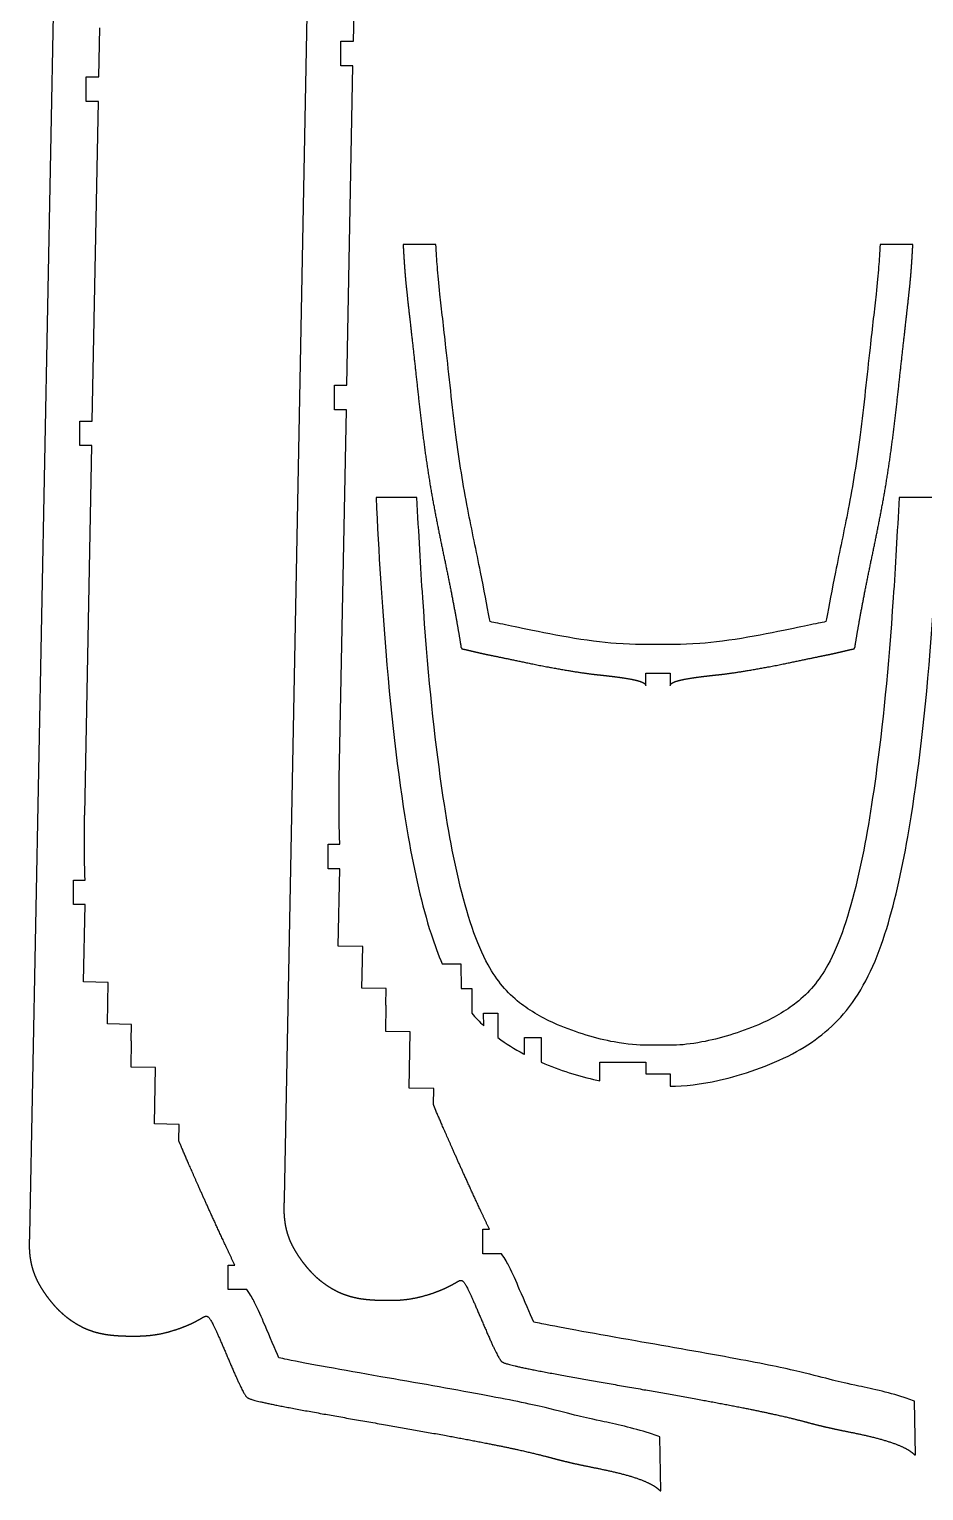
# Model space of a CAD drawing. Header units: millimetres. Extents: x -257 to -2, y -273 to -2.
# Drawn here: x -256.8 to -147.5, y -273 to -94.6 of the extents above; entities that cross this region are included whole.
import ezdxf

# ---------------------------------------------------------------- set-up
doc = ezdxf.new("R2010")
doc.units = ezdxf.units.MM
doc.layers.get('0').update_dxf_attribs({"linetype": 'CONTINUOUS'})

msp = doc.modelspace()

# ---------------------------------------------------------------- linework, layer by layer
for p, q in [((-222.1, -53.39), (-225.63, -237.36)), ((-253.19, -57.76), (-256.73, -241.72)), ((-217.18, -96.03), (-217.06, -90.01)), ((-248.27, -100.4), (-248.16, -94.38)), ((-218.71, -96.03), (-217.18, -96.03)), ((-218.71, -99.03), (-218.71, -96.03)), ((-217.24, -99.03), (-218.71, -99.03)), ((-217.99, -138.03), (-217.24, -99.03)), ((-249.8, -100.4), (-248.27, -100.4)), ((-249.8, -103.4), (-249.8, -100.4)), ((-248.33, -103.4), (-249.8, -103.4)), ((-249.08, -142.39), (-248.33, -103.4)), ((-207.11, -120.85), (-211.12, -120.85)), ((-148.88, -120.85), (-152.89, -120.85)), ((-219.51, -138.03), (-217.99, -138.03)), ((-219.51, -141.03), (-219.51, -138.03)), ((-250.61, -142.39), (-249.08, -142.39)), ((-250.61, -145.39), (-250.61, -142.39)), ((-218.04, -141.03), (-219.51, -141.03)), ((-218.91, -186.06), (-218.04, -141.03)), ((-249.14, -145.39), (-250.61, -145.39)), ((-250, -190.42), (-249.14, -145.39)), ((-209.43, -151.71), (-214.43, -151.71)), ((-145.57, -151.71), (-150.57, -151.71)), ((-181.5, -173.17), (-178.5, -173.17)), ((-181.5, -174.67), (-181.5, -173.17)), ((-178.5, -173.17), (-178.5, -174.67)), ((-220.29, -197.05), (-220.29, -194.05)), ((-220.29, -194.05), (-218.85, -194.05)), ((-218.86, -197.05), (-220.29, -197.05)), ((-219.04, -206.48), (-218.86, -197.05)), ((-251.38, -201.41), (-251.38, -198.41)), ((-251.38, -198.41), (-249.95, -198.41)), ((-249.95, -201.41), (-251.38, -201.41)), ((-250.13, -210.85), (-249.95, -201.41)), ((-216.04, -206.54), (-219.04, -206.48)), ((-216.14, -211.62), (-216.04, -206.54)), ((-206.34, -208.65), (-204.06, -208.65)), ((-204.06, -208.65), (-204.05, -211.65)), ((-247.14, -210.91), (-250.13, -210.85)), ((-247.23, -215.98), (-247.14, -210.91)), ((-213.18, -211.67), (-216.14, -211.62)), ((-213.22, -213.67), (-213.18, -211.67)), ((-204.05, -211.65), (-202.74, -211.65)), ((-202.74, -211.65), (-202.74, -214.65)), ((-213.24, -216.88), (-213.18, -213.72)), ((-201.28, -216.2), (-201.29, -214.65)), ((-201.29, -214.65), (-199.54, -214.65)), ((-199.54, -214.65), (-199.54, -217.65)), ((-244.27, -216.04), (-247.23, -215.98)), ((-244.31, -218.04), (-244.27, -216.04)), ((-210.24, -216.94), (-213.24, -216.88)), ((-210.37, -223.8), (-210.24, -216.94)), ((-244.33, -221.25), (-244.27, -218.08)), ((-196.3, -217.65), (-194.25, -217.65)), ((-196.3, -219.68), (-196.3, -217.65)), ((-194.25, -217.65), (-194.25, -220.65)), ((-178.66, -218.57), (-181.34, -218.57)), ((-187.1, -222.93), (-187.11, -220.65)), ((-187.11, -220.65), (-181.5, -220.65)), ((-181.5, -220.65), (-181.5, -222.08)), ((-241.34, -221.3), (-244.33, -221.25)), ((-241.47, -228.17), (-241.34, -221.3)), ((-181.5, -222.08), (-178.5, -222.08)), ((-178.5, -222.08), (-178.5, -223.58)), ((-207.37, -223.86), (-210.37, -223.8)), ((-207.41, -225.86), (-207.37, -223.86)), ((-238.47, -228.23), (-241.47, -228.17)), ((-238.51, -230.23), (-238.47, -228.23)), ((-201.37, -244.04), (-201.37, -241.04)), ((-201.37, -241.04), (-200.58, -241.04)), ((-199.12, -244.04), (-201.37, -244.04)), ((-232.47, -245.4), (-231.68, -245.4)), ((-232.47, -248.4), (-232.47, -245.4)), ((-230.22, -248.4), (-232.47, -248.4)), ((-148.57, -268.58), (-148.69, -262.02)), ((-179.66, -272.95), (-179.78, -266.39))]:
    msp.add_line(p, q)
for points, degree, knots in [([(-211.12, -120.85), (-211.11, -121.06), (-211.08, -121.49), (-211.05, -122.09), (-211, -122.84), (-210.94, -123.74), (-210.87, -124.65), (-210.78, -125.63), (-210.66, -126.73), (-210.53, -127.96), (-210.37, -129.34), (-210.2, -130.86), (-210.02, -132.5), (-209.82, -134.25), (-209.62, -136.07), (-209.42, -137.94), (-209.21, -139.85), (-208.99, -141.78), (-208.76, -143.71), (-208.51, -145.62), (-208.25, -147.51), (-207.96, -149.37), (-207.66, -151.19), (-207.33, -152.98), (-206.99, -154.75), (-206.64, -156.5), (-206.28, -158.24), (-205.92, -159.96), (-205.57, -161.66), (-205.24, -163.32), (-204.93, -164.92), (-204.66, -166.4), (-204.43, -167.7), (-204.24, -168.78), (-204.13, -169.52), (-204.02, -170.03), (-204.11, -169.96), (-203.89, -170.22), (-204.07, -170.18), (-203.61, -170.24), (-202.78, -170.46), (-201.96, -170.65), (-201.2, -170.82), (-200.46, -170.97), (-199.58, -171.15), (-198.45, -171.38), (-197.06, -171.68), (-195.41, -172.02), (-193.56, -172.39), (-191.59, -172.75), (-189.92, -173.02), (-188.68, -173.2), (-187.86, -173.3), (-187.43, -173.35), (-187.37, -173.35)], 5, [-1, -1, -1, -1, -1, -1, -0.9818182, -0.9636364, -0.9454545, -0.9272727, -0.9090909, -0.8909091, -0.8727273, -0.8545455, -0.8363636, -0.8181818, -0.8, -0.7818182, -0.7636364, -0.7454545, -0.7272727, -0.7090909, -0.6909091, -0.6727273, -0.6545455, -0.6363636, -0.6181818, -0.6, -0.5818182, -0.5636364, -0.5454545, -0.5272727, -0.5090909, -0.4909091, -0.4727273, -0.4545455, -0.4363636, -0.4181818, -0.4, -0.3818182, -0.3636364, -0.3454545, -0.3272727, -0.3090909, -0.2909091, -0.2727273, -0.2545455, -0.2363636, -0.2181818, -0.2, -0.1818182, -0.1636364, -0.1454545, -0.1272727, -0.1090909, -0.1060896, -0.1060896, -0.1060896, -0.1060896, -0.1060896, -0.1060896]), ([(-200.51, -166.87), (-200.53, -166.77), (-200.55, -166.66), (-200.57, -166.54), (-200.85, -164.98), (-201.24, -162.92), (-201.66, -160.84), (-202.18, -158.3), (-202.73, -155.72), (-203.23, -153.14), (-203.79, -150.23), (-204.27, -147.24), (-204.67, -144.09), (-205.13, -140.54), (-205.52, -136.8), (-205.89, -133.45), (-206.17, -130.92), (-206.43, -128.66), (-206.62, -126.92), (-206.77, -125.56), (-206.87, -124.53), (-206.94, -123.56), (-207.01, -122.72), (-207.06, -121.87), (-207.11, -120.85)], 3, [0.4557557, 0.4557557, 0.4557557, 0.4557557, 0.4605856, 0.4605856, 0.4605856, 0.5274592, 0.5274592, 0.5274592, 0.6088124, 0.6088124, 0.6088124, 0.7005989, 0.7005989, 0.7005989, 0.8038634, 0.8038634, 0.8038634, 0.8819787, 0.8819787, 0.8819787, 0.9429006, 0.9429006, 0.9429006, 0.9963159, 0.9963159, 0.9963159, 0.9963159]), ([(-172.63, -173.35), (-172.57, -173.35), (-172.14, -173.3), (-171.32, -173.2), (-170.08, -173.02), (-168.41, -172.75), (-166.44, -172.39), (-164.59, -172.02), (-162.94, -171.68), (-161.55, -171.38), (-160.42, -171.15), (-159.54, -170.97), (-158.8, -170.82), (-158.04, -170.65), (-157.22, -170.46), (-156.39, -170.24), (-155.93, -170.18), (-156.11, -170.22), (-155.89, -169.96), (-155.98, -170.03), (-155.87, -169.52), (-155.76, -168.78), (-155.57, -167.7), (-155.34, -166.4), (-155.07, -164.92), (-154.76, -163.32), (-154.43, -161.66), (-154.08, -159.96), (-153.72, -158.24), (-153.36, -156.5), (-153.01, -154.75), (-152.67, -152.98), (-152.34, -151.19), (-152.04, -149.37), (-151.75, -147.51), (-151.49, -145.62), (-151.24, -143.71), (-151.01, -141.78), (-150.79, -139.85), (-150.58, -137.94), (-150.38, -136.07), (-150.18, -134.25), (-149.98, -132.5), (-149.8, -130.86), (-149.63, -129.34), (-149.47, -127.96), (-149.34, -126.73), (-149.22, -125.63), (-149.13, -124.65), (-149.06, -123.74), (-149, -122.84), (-148.95, -122.09), (-148.92, -121.49), (-148.89, -121.06), (-148.88, -120.85)], 5, [0.1060896, 0.1060896, 0.1060896, 0.1060896, 0.1060896, 0.1060896, 0.1090909, 0.1272727, 0.1454545, 0.1636364, 0.1818182, 0.2, 0.2181818, 0.2363636, 0.2545455, 0.2727273, 0.2909091, 0.3090909, 0.3272727, 0.3454545, 0.3636364, 0.3818182, 0.4, 0.4181818, 0.4363636, 0.4545455, 0.4727273, 0.4909091, 0.5090909, 0.5272727, 0.5454545, 0.5636364, 0.5818182, 0.6, 0.6181818, 0.6363636, 0.6545455, 0.6727273, 0.6909091, 0.7090909, 0.7272727, 0.7454545, 0.7636364, 0.7818182, 0.8, 0.8181818, 0.8363636, 0.8545455, 0.8727273, 0.8909091, 0.9090909, 0.9272727, 0.9454545, 0.9636364, 0.9818182, 1, 1, 1, 1, 1, 1]), ([(-152.89, -120.85), (-152.94, -121.87), (-152.99, -122.72), (-153.06, -123.56), (-153.13, -124.53), (-153.23, -125.56), (-153.38, -126.92), (-153.57, -128.66), (-153.83, -130.92), (-154.11, -133.45), (-154.48, -136.8), (-154.87, -140.54), (-155.33, -144.09), (-155.73, -147.24), (-156.21, -150.23), (-156.77, -153.14), (-157.27, -155.72), (-157.82, -158.3), (-158.34, -160.84), (-158.76, -162.92), (-159.15, -164.98), (-159.43, -166.54), (-159.45, -166.66), (-159.47, -166.77), (-159.49, -166.87)], 3, [-0.9963159, -0.9963159, -0.9963159, -0.9963159, -0.9429006, -0.9429006, -0.9429006, -0.8819787, -0.8819787, -0.8819787, -0.8038634, -0.8038634, -0.8038634, -0.7005989, -0.7005989, -0.7005989, -0.6088124, -0.6088124, -0.6088124, -0.5274592, -0.5274592, -0.5274592, -0.4605856, -0.4605856, -0.4605856, -0.4557557, -0.4557557, -0.4557557, -0.4557557]), ([(-214.43, -151.71), (-214.09, -158.7), (-213.7, -164.92), (-213.24, -170.46), (-212.5, -179.49), (-211.62, -186.73), (-210.49, -193.15), (-209.73, -197.47), (-208.85, -201.44), (-207.71, -204.99), (-207.29, -206.28), (-206.84, -207.5), (-206.34, -208.65)], 3, [-0.810403, -0.810403, -0.810403, -0.810403, -0.7097618, -0.7097618, -0.7097618, -0.545822, -0.545822, -0.545822, -0.4356364, -0.4356364, -0.4356364, -0.3956929, -0.3956929, -0.3956929, -0.3956929]), ([(-181.34, -218.57), (-182.35, -218.6), (-183.73, -218.49), (-185.36, -218.18), (-187.49, -217.78), (-190.01, -217.04), (-192.26, -216.07), (-194.05, -215.29), (-195.62, -214.39), (-196.89, -213.39), (-198.45, -212.15), (-199.64, -210.74), (-200.74, -208.77), (-202.16, -206.19), (-203.35, -202.6), (-204.33, -198.41), (-205.21, -194.64), (-205.94, -190.45), (-206.58, -185.76), (-207.43, -179.64), (-208.13, -172.58), (-208.72, -163.97), (-208.98, -160.18), (-209.21, -156.1), (-209.43, -151.71)], 3, [0.0200099, 0.0200099, 0.0200099, 0.0200099, 0.0949424, 0.0949424, 0.0949424, 0.1924499, 0.1924499, 0.1924499, 0.2698552, 0.2698552, 0.2698552, 0.3649979, 0.3649979, 0.3649979, 0.4889552, 0.4889552, 0.4889552, 0.6003435, 0.6003435, 0.6003435, 0.7454328, 0.7454328, 0.7454328, 0.8092178, 0.8092178, 0.8092178, 0.8092178]), ([(-178.5, -223.58), (-176.79, -223.6), (-174.77, -223.35), (-172.54, -222.85), (-169.64, -222.2), (-166.41, -221.11), (-163.59, -219.62), (-160.99, -218.25), (-158.77, -216.53), (-157, -214.34), (-154.98, -211.85), (-153.48, -208.69), (-152.29, -204.99), (-151.15, -201.44), (-150.27, -197.47), (-149.51, -193.15), (-148.38, -186.73), (-147.5, -179.49), (-146.76, -170.46), (-146.3, -164.92), (-145.91, -158.7), (-145.57, -151.71)], 3, [0.0251021, 0.0251021, 0.0251021, 0.0251021, 0.1098905, 0.1098905, 0.1098905, 0.2197623, 0.2197623, 0.2197623, 0.3208732, 0.3208732, 0.3208732, 0.4356364, 0.4356364, 0.4356364, 0.545822, 0.545822, 0.545822, 0.7097618, 0.7097618, 0.7097618, 0.810403, 0.810403, 0.810403, 0.810403]), ([(-150.57, -151.71), (-150.79, -156.1), (-151.02, -160.18), (-151.28, -163.97), (-151.87, -172.58), (-152.57, -179.64), (-153.42, -185.76), (-154.06, -190.45), (-154.79, -194.64), (-155.67, -198.41), (-156.65, -202.6), (-157.84, -206.19), (-159.26, -208.77), (-160.36, -210.74), (-161.55, -212.15), (-163.11, -213.39), (-164.38, -214.39), (-165.95, -215.29), (-167.74, -216.07), (-169.99, -217.04), (-172.51, -217.78), (-174.64, -218.18), (-175.98, -218.44), (-177.15, -218.55), (-178.09, -218.57)], 3, [-0.8092178, -0.8092178, -0.8092178, -0.8092178, -0.7454328, -0.7454328, -0.7454328, -0.6003435, -0.6003435, -0.6003435, -0.4889552, -0.4889552, -0.4889552, -0.3649979, -0.3649979, -0.3649979, -0.2698552, -0.2698552, -0.2698552, -0.1924499, -0.1924499, -0.1924499, -0.0949424, -0.0949424, -0.0949424, -0.033409, -0.033409, -0.033409, -0.033409]), ([(-180, -169.65), (-180.01, -169.65), (-180.02, -169.65), (-180.03, -169.65), (-181.08, -169.66), (-182.73, -169.72), (-185.12, -169.55), (-186.8, -169.42), (-188.88, -169.15), (-190.98, -168.79), (-193.01, -168.44), (-195, -168.02), (-196.55, -167.7), (-197.83, -167.42), (-198.82, -167.22), (-199.57, -167.07), (-199.92, -167), (-200.22, -166.94), (-200.51, -166.87)], 3, [-0.0008722, -0.0008722, -0.0008722, -0.0008722, 0, 0, 0, 0.0859059, 0.0859059, 0.0859059, 0.1461868, 0.1461868, 0.1461868, 0.2045726, 0.2045726, 0.2045726, 0.2529985, 0.2529985, 0.2529985, 0.2762814, 0.2762814, 0.2762814, 0.2762814]), ([(-159.49, -166.87), (-159.78, -166.94), (-160.08, -167), (-160.43, -167.07), (-161.18, -167.22), (-162.17, -167.42), (-163.45, -167.7), (-165, -168.02), (-166.99, -168.44), (-169.02, -168.79), (-171.12, -169.15), (-173.2, -169.42), (-174.88, -169.55), (-177.27, -169.72), (-178.92, -169.66), (-179.97, -169.65), (-179.98, -169.65), (-179.99, -169.65), (-180, -169.65)], 3, [-0.2762814, -0.2762814, -0.2762814, -0.2762814, -0.2529985, -0.2529985, -0.2529985, -0.2045726, -0.2045726, -0.2045726, -0.1461868, -0.1461868, -0.1461868, -0.0859059, -0.0859059, -0.0859059, 0, 0, 0, 0.0008722, 0.0008722, 0.0008722, 0.0008722]), ([(-186.73, -173.42), (-186.65, -173.43), (-186.36, -173.46), (-185.89, -173.52), (-185.24, -173.6), (-184.47, -173.7), (-183.69, -173.82), (-183.01, -173.95), (-182.45, -174.08), (-182.02, -174.22), (-181.71, -174.36), (-181.57, -174.48), (-181.51, -174.57), (-181.5, -174.64), (-181.5, -174.67)], 5, [-0.9393247, -0.9393247, -0.9393247, -0.9393247, -0.9393247, -0.9393247, -0.9, -0.8, -0.7, -0.6, -0.5, -0.4, -0.3, -0.2, -0.1, 0, 0, 0, 0, 0, 0]), ([(-178.5, -174.67), (-178.5, -174.64), (-178.49, -174.57), (-178.43, -174.48), (-178.29, -174.36), (-177.98, -174.22), (-177.55, -174.08), (-176.99, -173.95), (-176.31, -173.82), (-175.53, -173.7), (-174.76, -173.6), (-174.11, -173.52), (-173.64, -173.46), (-173.35, -173.43), (-173.27, -173.42)], 5, [0, 0, 0, 0, 0, 0, 0.1, 0.2, 0.3, 0.4, 0.5, 0.6, 0.7, 0.8, 0.9, 0.9393247, 0.9393247, 0.9393247, 0.9393247, 0.9393247, 0.9393247]), ([(-199.54, -217.65), (-198.57, -218.38), (-197.52, -219.03), (-196.41, -219.62), (-196.37, -219.64), (-196.33, -219.66), (-196.3, -219.68)], 3, [-0.26312237, -0.26312237, -0.26312237, -0.26312237, -0.21976225, -0.21976225, -0.21976225, -0.21827351, -0.21827351, -0.21827351, -0.21827351]), ([(-194.25, -220.65), (-192.01, -221.62), (-189.64, -222.36), (-187.46, -222.85), (-187.34, -222.88), (-187.22, -222.9), (-187.1, -222.93)], 3, [-0.19250942, -0.19250942, -0.19250942, -0.19250942, -0.10989052, -0.10989052, -0.10989052, -0.10530418, -0.10530418, -0.10530418, -0.10530418]), ([(-200.58, -241.04), (-201.53, -239.03), (-203.23, -235.37), (-204.69, -232.15), (-205.92, -229.35), (-206.96, -226.94), (-207.41, -225.86)], 5, [-0.9782041, -0.9782041, -0.9782041, -0.9782041, -0.9782041, -0.9782041, -0.9, -0.827206, -0.827206, -0.827206, -0.827206, -0.827206, -0.827206]), ([(-231.68, -245.4), (-232.62, -243.39), (-234.33, -239.74), (-235.79, -236.52), (-237.02, -233.72), (-238.05, -231.31), (-238.51, -230.23)], 5, [-0.9782041, -0.9782041, -0.9782041, -0.9782041, -0.9782041, -0.9782041, -0.9, -0.827206, -0.827206, -0.827206, -0.827206, -0.827206, -0.827206]), ([(-225.63, -237.36), (-225.65, -237.54), (-225.67, -237.9), (-225.69, -238.42), (-225.68, -239.09), (-225.61, -239.88), (-225.5, -240.62), (-225.34, -241.32), (-225.13, -241.98), (-224.88, -242.6), (-224.59, -243.19), (-224.26, -243.76), (-223.91, -244.31), (-223.54, -244.84), (-223.15, -245.35), (-222.75, -245.83), (-222.33, -246.29), (-221.91, -246.72), (-221.47, -247.11), (-221.01, -247.48), (-220.53, -247.83), (-220.01, -248.16), (-219.45, -248.48), (-218.85, -248.78), (-218.2, -249.04), (-217.5, -249.26), (-216.75, -249.44), (-215.98, -249.56), (-215.21, -249.64), (-214.46, -249.68), (-213.75, -249.7), (-213.1, -249.71), (-212.5, -249.71), (-211.93, -249.7), (-211.38, -249.67), (-210.81, -249.61), (-210.2, -249.53), (-209.55, -249.41), (-208.87, -249.25), (-208.19, -249.06), (-207.51, -248.85), (-206.85, -248.6), (-206.25, -248.35), (-205.7, -248.1), (-205.22, -247.85), (-204.81, -247.63), (-204.48, -247.43), (-204.21, -247.27), (-203.97, -247.23), (-203.72, -247.42), (-203.38, -247.97), (-202.93, -248.9), (-202.38, -250.14), (-201.76, -251.6), (-201.12, -253.1), (-200.51, -254.5), (-199.98, -255.66), (-199.57, -256.48), (-199.3, -256.94), (-199.16, -257.12), (-199.09, -257.19), (-198.99, -257.27), (-198.7, -257.39), (-198.1, -257.57), (-197.11, -257.8), (-195.69, -258.1), (-193.85, -258.46), (-191.62, -258.87), (-189.07, -259.33), (-186.26, -259.82), (-183.29, -260.34), (-180.25, -260.87), (-177.24, -261.4), (-174.36, -261.92), (-171.68, -262.42), (-169.27, -262.89), (-167.18, -263.32), (-165.41, -263.7), (-163.96, -264.04), (-162.76, -264.34), (-161.74, -264.61), (-160.83, -264.85), (-159.94, -265.07), (-159, -265.29), (-157.95, -265.51), (-156.77, -265.75), (-155.47, -266.01), (-154.11, -266.31), (-152.76, -266.66), (-151.51, -267.04), (-150.44, -267.44), (-149.6, -267.85), (-149.03, -268.23), (-148.76, -268.48), (-148.64, -268.58), (-148.59, -268.59), (-148.57, -268.58), (-148.57, -268.58)], 5, [0, 0, 0, 0, 0, 0, 0.01, 0.02, 0.03, 0.04, 0.05, 0.06, 0.07, 0.08, 0.09, 0.1, 0.11, 0.12, 0.13, 0.14, 0.15, 0.16, 0.17, 0.18, 0.19, 0.2, 0.21, 0.22, 0.23, 0.24, 0.25, 0.26, 0.27, 0.28, 0.29, 0.3, 0.31, 0.32, 0.33, 0.34, 0.35, 0.36, 0.37, 0.38, 0.39, 0.4, 0.41, 0.42, 0.43, 0.44, 0.45, 0.46, 0.47, 0.48, 0.49, 0.5, 0.51, 0.52, 0.53, 0.54, 0.55, 0.56, 0.57, 0.58, 0.59, 0.6, 0.61, 0.62, 0.63, 0.64, 0.65, 0.66, 0.67, 0.68, 0.69, 0.7, 0.71, 0.72, 0.73, 0.74, 0.75, 0.76, 0.77, 0.78, 0.79, 0.8, 0.81, 0.82, 0.83, 0.84, 0.85, 0.86, 0.87, 0.88, 0.89, 0.9, 0.91, 0.92, 0.9230065, 0.9230065, 0.9230065, 0.9230065, 0.9230065, 0.9230065]), ([(-256.73, -241.72), (-256.74, -241.91), (-256.76, -242.26), (-256.78, -242.79), (-256.77, -243.46), (-256.71, -244.25), (-256.6, -244.99), (-256.43, -245.69), (-256.22, -246.35), (-255.97, -246.97), (-255.68, -247.56), (-255.36, -248.13), (-255.01, -248.68), (-254.63, -249.21), (-254.24, -249.72), (-253.84, -250.2), (-253.43, -250.66), (-253, -251.08), (-252.56, -251.48), (-252.1, -251.85), (-251.62, -252.2), (-251.1, -252.53), (-250.55, -252.85), (-249.95, -253.15), (-249.29, -253.41), (-248.59, -253.63), (-247.85, -253.8), (-247.08, -253.93), (-246.31, -254), (-245.55, -254.05), (-244.84, -254.07), (-244.19, -254.08), (-243.59, -254.08), (-243.03, -254.06), (-242.47, -254.03), (-241.9, -253.98), (-241.29, -253.89), (-240.64, -253.78), (-239.97, -253.62), (-239.28, -253.43), (-238.6, -253.21), (-237.95, -252.97), (-237.34, -252.72), (-236.79, -252.46), (-236.31, -252.22), (-235.9, -251.99), (-235.57, -251.79), (-235.3, -251.64), (-235.07, -251.6), (-234.81, -251.79), (-234.47, -252.33), (-234.02, -253.26), (-233.47, -254.51), (-232.85, -255.96), (-232.21, -257.47), (-231.6, -258.87), (-231.08, -260.02), (-230.67, -260.85), (-230.4, -261.31), (-230.25, -261.49), (-230.18, -261.55), (-230.09, -261.64), (-229.8, -261.76), (-229.19, -261.94), (-228.2, -262.17), (-226.78, -262.47), (-224.94, -262.83), (-222.72, -263.24), (-220.16, -263.7), (-217.35, -264.19), (-214.38, -264.71), (-211.34, -265.24), (-208.34, -265.77), (-205.45, -266.29), (-202.77, -266.79), (-200.37, -267.26), (-198.27, -267.68), (-196.51, -268.07), (-195.05, -268.41), (-193.85, -268.71), (-192.84, -268.98), (-191.93, -269.22), (-191.03, -269.44), (-190.09, -269.66), (-189.04, -269.88), (-187.86, -270.12), (-186.56, -270.38), (-185.2, -270.68), (-183.86, -271.02), (-182.61, -271.4), (-181.53, -271.81), (-180.7, -272.22), (-180.12, -272.6), (-179.85, -272.84), (-179.74, -272.95), (-179.69, -272.96), (-179.67, -272.95), (-179.66, -272.95)], 5, [0, 0, 0, 0, 0, 0, 0.01, 0.02, 0.03, 0.04, 0.05, 0.06, 0.07, 0.08, 0.09, 0.1, 0.11, 0.12, 0.13, 0.14, 0.15, 0.16, 0.17, 0.18, 0.19, 0.2, 0.21, 0.22, 0.23, 0.24, 0.25, 0.26, 0.27, 0.28, 0.29, 0.3, 0.31, 0.32, 0.33, 0.34, 0.35, 0.36, 0.37, 0.38, 0.39, 0.4, 0.41, 0.42, 0.43, 0.44, 0.45, 0.46, 0.47, 0.48, 0.49, 0.5, 0.51, 0.52, 0.53, 0.54, 0.55, 0.56, 0.57, 0.58, 0.59, 0.6, 0.61, 0.62, 0.63, 0.64, 0.65, 0.66, 0.67, 0.68, 0.69, 0.7, 0.71, 0.72, 0.73, 0.74, 0.75, 0.76, 0.77, 0.78, 0.79, 0.8, 0.81, 0.82, 0.83, 0.84, 0.85, 0.86, 0.87, 0.88, 0.89, 0.9, 0.91, 0.92, 0.9230065, 0.9230065, 0.9230065, 0.9230065, 0.9230065, 0.9230065]), ([(-195.18, -252.36), (-195.66, -251.3), (-196.3, -249.79), (-196.89, -248.41), (-197.33, -247.38), (-197.72, -246.46), (-198.17, -245.6), (-198.4, -245.14), (-198.62, -244.69), (-199.12, -244.04)], 3, [-0.53236213, -0.53236213, -0.53236213, -0.53236213, -0.50375365, -0.50375365, -0.50375365, -0.48230377, -0.48230377, -0.48230377, -0.47094324, -0.47094324, -0.47094324, -0.47094324]), ([(-226.28, -256.73), (-226.76, -255.67), (-227.39, -254.16), (-227.98, -252.78), (-228.43, -251.75), (-228.82, -250.83), (-229.26, -249.96), (-229.5, -249.5), (-229.71, -249.06), (-230.22, -248.4)], 3, [-0.53236213, -0.53236213, -0.53236213, -0.53236213, -0.50375365, -0.50375365, -0.50375365, -0.48230377, -0.48230377, -0.48230377, -0.47094324, -0.47094324, -0.47094324, -0.47094324]), ([(-148.69, -262.02), (-148.98, -261.91), (-149.28, -261.8), (-149.58, -261.69), (-151.57, -261.02), (-153.77, -260.53), (-155.47, -260.17), (-156.82, -259.88), (-157.81, -259.66), (-158.71, -259.44), (-159.77, -259.17), (-160.89, -258.86), (-162.69, -258.43), (-164.55, -258), (-167.14, -257.46), (-170.49, -256.84), (-174.1, -256.17), (-178.55, -255.4), (-182.76, -254.66), (-187.43, -253.85), (-191.69, -253.08), (-194.2, -252.57), (-194.56, -252.5), (-194.89, -252.43), (-195.18, -252.36)], 3, [-0.8761087, -0.8761087, -0.8761087, -0.8761087, -0.8699404, -0.8699404, -0.8699404, -0.829729, -0.829729, -0.829729, -0.7978703, -0.7978703, -0.7978703, -0.7600324, -0.7600324, -0.7600324, -0.7210728, -0.7210728, -0.7210728, -0.6790154, -0.6790154, -0.6790154, -0.6325354, -0.6325354, -0.6325354, -0.6258033, -0.6258033, -0.6258033, -0.6258033]), ([(-179.78, -266.39), (-180.07, -266.27), (-180.37, -266.16), (-180.68, -266.06), (-182.66, -265.38), (-184.86, -264.9), (-186.57, -264.53), (-187.92, -264.24), (-188.9, -264.03), (-189.8, -263.81), (-190.87, -263.54), (-191.99, -263.22), (-193.79, -262.8), (-195.64, -262.37), (-198.24, -261.83), (-201.58, -261.21), (-205.19, -260.53), (-209.64, -259.76), (-213.86, -259.03), (-218.52, -258.21), (-222.78, -257.45), (-225.29, -256.94), (-225.65, -256.86), (-225.98, -256.79), (-226.28, -256.73)], 3, [-0.8761087, -0.8761087, -0.8761087, -0.8761087, -0.8699404, -0.8699404, -0.8699404, -0.829729, -0.829729, -0.829729, -0.7978703, -0.7978703, -0.7978703, -0.7600324, -0.7600324, -0.7600324, -0.7210728, -0.7210728, -0.7210728, -0.6790154, -0.6790154, -0.6790154, -0.6325354, -0.6325354, -0.6325354, -0.6258033, -0.6258033, -0.6258033, -0.6258033])]:
    msp.add_open_spline(points, degree=degree, knots=knots)
for points, degree in [([(-187.37, -173.35), (-187.23, -173.37), (-187.11, -173.38), (-186.98, -173.39), (-186.85, -173.41), (-186.73, -173.42)], 5), ([(-173.27, -173.42), (-173.15, -173.41), (-173.02, -173.39), (-172.89, -173.38), (-172.77, -173.37), (-172.63, -173.35)], 5), ([(-218.85, -194.05), (-218.91, -192.62), (-218.94, -191.11), (-218.95, -189.52), (-218.94, -187.83), (-218.91, -186.06)], 5), ([(-249.95, -198.41), (-250, -196.99), (-250.04, -195.48), (-250.05, -193.88), (-250.04, -192.2), (-250, -190.42)], 5), ([(-213.18, -213.72), (-213.19, -213.71), (-213.19, -213.7), (-213.2, -213.69), (-213.21, -213.68), (-213.22, -213.67)], 5), ([(-202.74, -214.65), (-202.28, -215.2), (-201.79, -215.71), (-201.28, -216.2)], 3), ([(-244.27, -218.08), (-244.28, -218.08), (-244.29, -218.07), (-244.3, -218.06), (-244.3, -218.05), (-244.31, -218.04)], 5), ([(-178.09, -218.57), (-178.29, -218.58), (-178.48, -218.58), (-178.66, -218.57)], 3)]:
    msp.add_open_spline(points, degree=degree)

doc.saveas('drawing.dxf')
